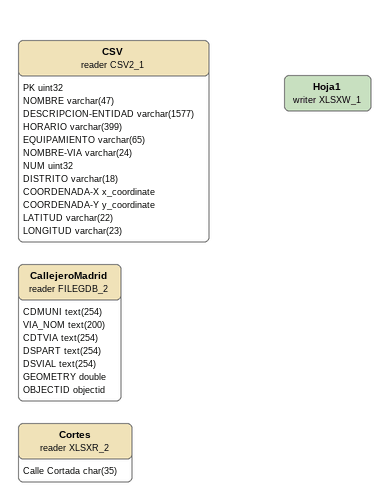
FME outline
CallejeroMadrid (reader FILEGDB_2)
    attributes: CDMUNI text(254), VIA_NOM text(200), CDTVIA text(254), DSPART text(254), DSVIAL text(254), GEOMETRY double, OBJECTID objectid
CSV (reader CSV2_1)
    attributes: PK uint32, NOMBRE varchar(47), DESCRIPCION-ENTIDAD varchar(1577), HORARIO varchar(399), EQUIPAMIENTO varchar(65), NOMBRE-VIA varchar(24), NUM uint32, DISTRITO varchar(18), COORDENADA-X x_coordinate, COORDENADA-Y y_coordinate, LATITUD varchar(22), LONGITUD varchar(23)
Cortes (reader XLSXR_2)
    attributes: Calle Cortada char(35)
Hoja1 (writer XLSXW_1)
